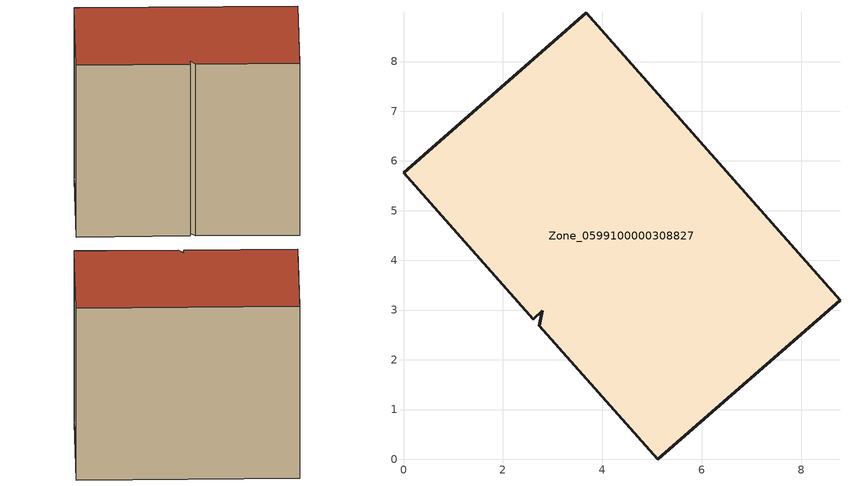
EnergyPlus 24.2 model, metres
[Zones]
Zone_0599100000308827
 floor ground (C_G): 2.8,2.99 2.61,2.82 0,5.76 3.68,8.98 8.78,3.2 5.11,0 2.73,2.68 z0
 wall outside (C_F): 3.68,8.98 0,5.76 2.61,2.82 2.8,2.99 2.73,2.68 5.11,0 8.78,3.2 3.68,8.98 z0:6.49
 roof outside (C_R): 2.61,2.82 2.8,2.99 2.73,2.68 5.11,0 8.78,3.2 3.68,8.98 0,5.76 z6.49
[BUILDING]
Pand.0599100000308827: North Axis=0; Terrain=City; Loads Convergence Tolerance Value=0.04; Temperature Convergence Tolerance Value=0.4; Solar Distribution=FullExterior; Maximum Number of Warmup Days=25; Minimum Number of Warmup Days=1
[Site:Location]
Rotterdam.The.Hague.AP_ZH_NLD Design_Conditions: Latitude=51.96; Longitude=4.45; Time Zone=1; Elevation=-4.5
[SITE:GROUNDTEMPERATURE:BUILDINGSURFACE]
18, 18, 18, 18, 18, 18, 18, 18, 18, 18, 18, 18
[MATERIAL] Thermal Absorptance=0.9; Solar Absorptance=0.7; Visible Absorptance=0.7
Name | Roughness | Thickness | Conductivity | Density | Specific Heat
G.TC.1946 | MediumSmooth | 0.15 | 1 | 540 | 1210
F.TC.1946 | Rough | 0.3 | 0.857143 | 1920 | 840
R.TC.1946 | MediumRough | 0.2 | 0.909091 | 1500 | 1000
[CONSTRUCTION]
C_G: G.TC.1946
C_F: F.TC.1946
C_R: R.TC.1946
[ZONE]
Zone_0599100000308827: Type=1; Multiplier=1; Ceiling Height=Autocalculate; Volume=Autocalculate; Floor Area=autocalculate; Part of Total Floor Area=Yes
[ZONEINFILTRATION:DESIGNFLOWRATE]
Infil_Zone_0599100000308827: Zone or ZoneList or Space or SpaceList=Zone_0599100000308827; Schedule=AlwaysOn; Design Flow Rate Calculation Method=Flow/Area; Flow Rate per Floor Area=0.003; Constant Term Coefficient=1; Temperature Term Coefficient=0; Velocity Term Coefficient=0; Velocity Squared Term Coefficient=0
[HVACTEMPLATE:ZONE:IDEALLOADSAIRSYSTEM]
Zone_0599100000308827: Maximum Heating Supply Air Temperature=50; Minimum Cooling Supply Air Temperature=13; Maximum Heating Supply Air Humidity Ratio=0.0156; Minimum Cooling Supply Air Humidity Ratio=0.0077; Heating Limit=NoLimit; Cooling Limit=NoLimit; Dehumidification Control Type=ConstantSensibleHeatRatio; Cooling Sensible Heat Ratio=0.7; Dehumidification Setpoint=60; Humidification Control Type=None; Humidification Setpoint=30; Outdoor Air Method=None; Outdoor Air Flow Rate per Person=0.00944; Outdoor Air Flow Rate per Zone Floor Area=0; Outdoor Air Flow Rate per Zone=0; Demand Controlled Ventilation Type=None; Outdoor Air Economizer Type=NoEconomizer; Heat Recovery Type=None; Sensible Heat Recovery Effectiveness=0.7; Latent Heat Recovery Effectiveness=0.65
[ZONECONTROL:THERMOSTAT]
ThermostatControl_Zone_0599100000308827: Zone or ZoneList=Zone_0599100000308827; Control Type Schedule=DualSetpointControlType; Control 1=Thermostat_Zone_0599100000308827; Temperature Difference Between Cutout And Setpoint=0
[THERMOSTATSETPOINT:DUALSETPOINT]
Thermostat_Zone_0599100000308827: Heating Setpoint Temperature Schedule=HeatingSetpoint_Zone_0599100000308827; Cooling Setpoint Temperature Schedule=CoolingSetpoint_Zone_0599100000308827
[SCHEDULE:COMPACT]
HeatingSetpoint_Zone_0599100000308827: Through: 12/31, For: AllDays, Until: 24:00, 21
CoolingSetpoint_Zone_0599100000308827: Through: 12/31, For: AllDays, Until: 24:00, 24
DualSetpointControlType: Through: 12/31, For: AllDays, Until: 24:00, 4
AlwaysOn: Through: 12/31, For: AllDays, Until: 24:00, 1
